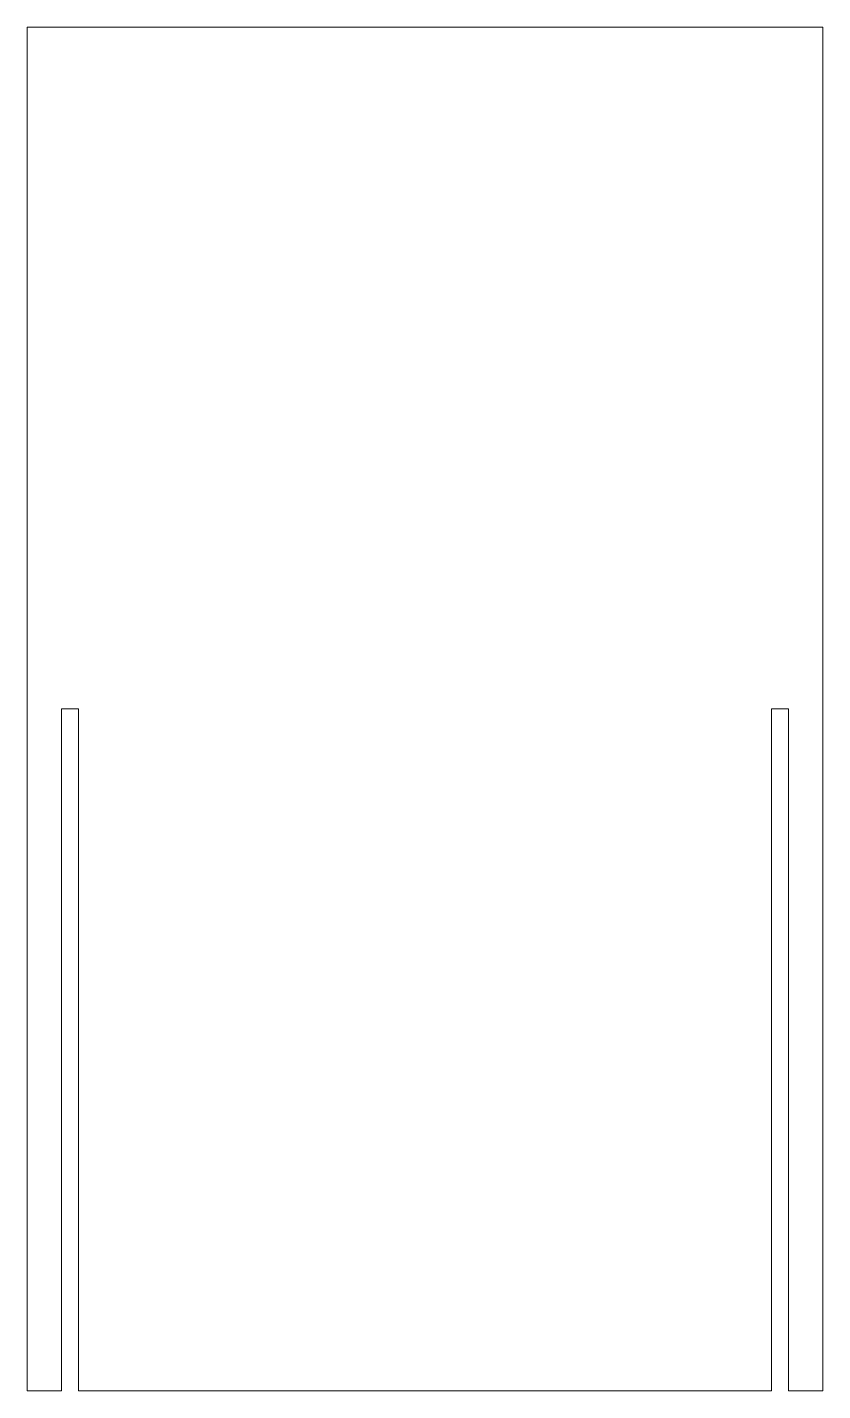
# Model space of a CAD drawing. Header units: inches. Extents: x 0 to 7, y 0 to 12.
import ezdxf

# ---------------------------------------------------------------- set-up
doc = ezdxf.new("R2010")
doc.units = ezdxf.units.IN
doc.header["$MEASUREMENT"] = 0

msp = doc.modelspace()

# ---------------------------------------------------------------- linework, layer by layer
at = {"color": 7, "linetype": 'Continuous', "lineweight": 15}
for p, q in [((6.992, 11.99), (-0.008, 11.99)), ((-0.008, 11.99), (-0.008, -0.01)), ((6.992, -0.01), (6.992, 11.99)), ((0.442, 5.99), (0.292, 5.99)), ((0.292, 5.99), (0.292, -0.01)), ((0.442, -0.01), (0.442, 5.99)), ((6.692, 5.99), (6.542, 5.99)), ((6.542, 5.99), (6.542, -0.01)), ((6.692, -0.01), (6.692, 5.99)), ((-0.008, -0.01), (0.292, -0.01)), ((0.442, -0.01), (6.542, -0.01)), ((6.692, -0.01), (6.992, -0.01))]:
    msp.add_line(p, q, dxfattribs=at)

doc.saveas('drawing.dxf')
